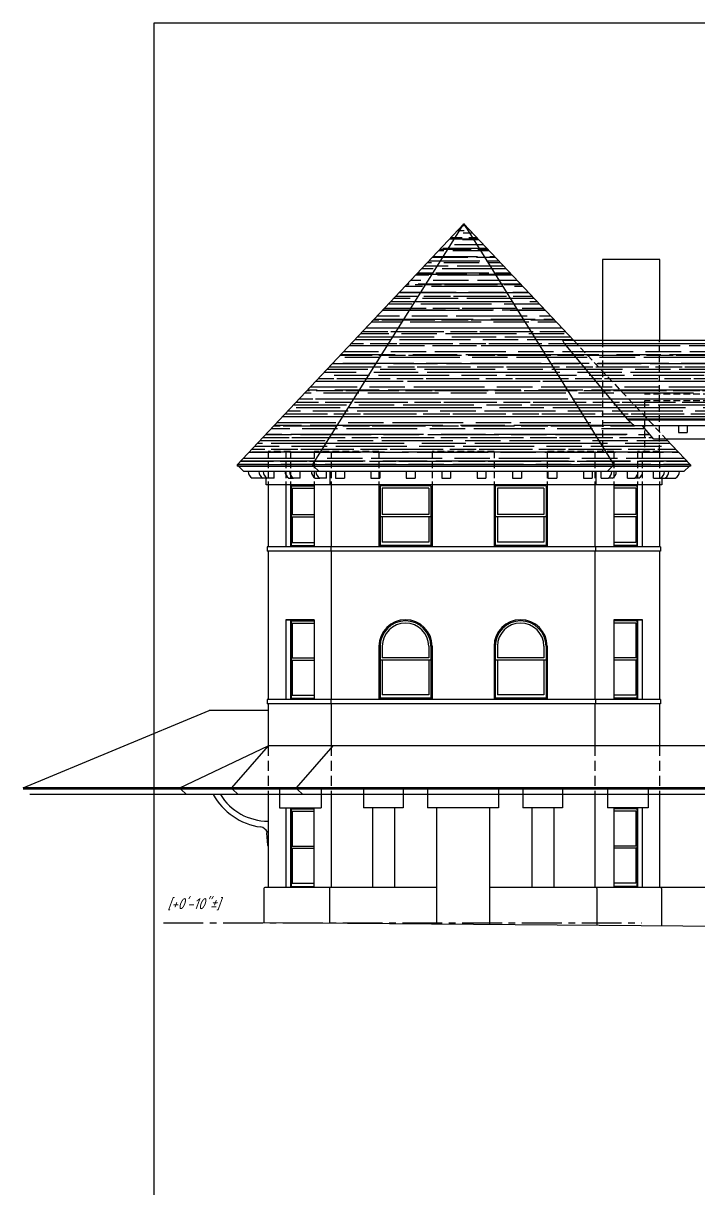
# Model space of a CAD drawing. Extents: x -19386 to -11860, y 6921 to 9650.
# Drawn here: x -15242 to -14632, y 8195 to 9249 of the extents above; entities that cross this region are included whole.
import ezdxf

# ---------------------------------------------------------------- set-up
doc = ezdxf.new("R2010")
doc.units = 0
doc.header["$LTSCALE"] = 96
doc.header["$MEASUREMENT"] = 0
doc.linetypes.add('CENTER2', pattern=[1.125, 0.75, -0.125, 0.125, -0.125])
doc.linetypes.add('HIDDEN2', pattern=[0.1875, 0.125, -0.0625])
doc.layers.add('A-ANNO-NPLT', color=6, linetype='CONTINUOUS', plot=False)
doc.layers.add('A-DEMO', color=252, linetype='HIDDEN2', plot=False)
for name, color, linetype in [('A-ANNO-TTLB', 1, 'CONTINUOUS'), ('A-BLDG-ELEV', 1, 'CONTINUOUS'), ('A-EXST-CNST-HIDN', 252, 'HIDDEN2'), ('A-FLOR-ELEV', 3, 'CENTER2'), ('A-FLOR-IDEN', 1, 'CONTINUOUS'), ('A-ROOF-PATT', 253, 'CONTINUOUS'), ('A-WALL-HATCH', 252, 'CONTINUOUS'), ('SITE-GRAD', 4, 'CONTINUOUS')]:
    doc.layers.add(name, color=color, linetype=linetype)
doc.styles.add('NOTES', font='architxt.shx', dxfattribs={"height": 9})
pattern_1 = [(0, (-21421.093, 14573.471), (17.6, 8), [120, -16, 40, -8]), (0, (-21410.453, 14577.471), (-8, 10.64), [24, -2.64, 48, -6]), (0, (-21417.093, 14580.271), (41.6, 5.36), [64, -11.2, 32, -8])]

msp = doc.modelspace()

# ---------------------------------------------------------------- hatches: boundary and pattern name
at = {"layer": 'A-ROOF-PATT'}
h = msp.add_hatch(dxfattribs=at)
h.set_pattern_fill('AR-RROOF', color=252, scale=8, style=0)
h.set_pattern_definition(pattern_1)
h.paths.add_polyline_path([(-14843.8, 9067.7), (-15048.6, 8849.7), (-14980.6, 8849.7)])
h.paths.add_polyline_path([(-14682.3, 8885), (-14689.5, 8885), (-14695.3, 8890), (-14696.1, 8891), (-14752.9, 8959), (-14754.3, 8962), (-14744.4, 8962), (-14843.8, 9067.7), (-14708.3, 8849.7), (-14639, 8849.7), (-14660.8, 8873), (-14672.2, 8873)])
h = msp.add_hatch(dxfattribs=at)
h.set_pattern_fill('AR-RROOF', color=256, scale=8, style=0)
h.set_pattern_definition(pattern_1)
h.paths.add_polyline_path([(-14843.8, 9067.7), (-14980.6, 8849.7), (-14708.3, 8849.7)])
h = msp.add_hatch(dxfattribs=at)
h.set_pattern_fill('AR-RROOF', color=252, scale=8, style=0)
h.set_pattern_definition(pattern_1)
h.paths.add_polyline_path([(-13989.4, 8959), (-14752.9, 8959), (-14696.1, 8891), (-14017.4, 8891), (-13989.4, 8915.6)])
h.paths.add_polyline_path([(-13939.5, 8959), (-13967.4, 8959), (-13967.4, 8934.9)])

# ---------------------------------------------------------------- linework, layer by layer
at = {"layer": 'A-ANNO-NPLT'}
for p, q in [((-14979.2, 8709.7), (-15004.7, 8709.7)), ((-15004.7, 8709.7), (-15004.7, 8637.7)), ((-14979.2, 8709.7), (-14979.2, 8637.7)), ((-14682.7, 8709.7), (-14708.2, 8709.7)), ((-14708.2, 8709.7), (-14708.2, 8637.7)), ((-14682.7, 8709.7), (-14682.7, 8637.7)), ((-14682.7, 8709.7), (-14681.9, 8709.7)), ((-14920.5, 8685.7), (-14920.5, 8637.7)), ((-14872.5, 8685.7), (-14872.5, 8637.7)), ((-14816.5, 8685.7), (-14816.5, 8637.7)), ((-14768.5, 8685.7), (-14768.5, 8637.7))]:
    msp.add_line(p, q, dxfattribs=at)
for centre in [(-14896.5, 8685.7), (-14792.5, 8685.7)]:
    msp.add_arc(centre, 24, 0, 180, dxfattribs=at)
at = {"layer": 'A-ANNO-TTLB', "color": 5}
for p, q in [((-11860, 9248.9), (-15124, 9248.9)), ((-15124, 9248.9), (-15124, 7076.9))]:
    msp.add_line(p, q, dxfattribs=at)
at = {"layer": 'A-BLDG-ELEV'}
for p, q in [((-15048.6, 8849.7), (-14843.8, 9067.7)), ((-14980.6, 8849.7), (-14843.8, 9067.7)), ((-14843.8, 9067.7), (-14744.4, 8962)), ((-14843.8, 9067.7), (-14708.3, 8849.7)), ((-14744.4, 8962), (-14843.8, 9067.7)), ((-14718.6, 9035.4), (-14718.6, 8962)), ((-14666.6, 9035.4), (-14718.6, 9035.4)), ((-14667, 9035.4), (-14667, 8962)), ((-14752.9, 8959), (-14754.3, 8962)), ((-14718.6, 8962), (-14754.3, 8962)), ((-14752.9, 8959), (-14696.1, 8891)), ((-13989.4, 8962), (-14667, 8962)), ((-14017.4, 8891), (-14696.1, 8891)), ((-14696.1, 8891), (-14695.3, 8890)), ((-14695.3, 8890), (-14689.5, 8885)), ((-14011.4, 8885), (-14689.5, 8885)), ((-14672.2, 8873), (-14682.3, 8885)), ((-14649.9, 8885), (-14649.9, 8879)), ((-14641.9, 8885), (-14641.9, 8879)), ((-13991.4, 8873), (-14672.2, 8873)), ((-14660.8, 8873), (-14639, 8849.7)), ((-14649.9, 8879), (-14641.9, 8879)), ((-14639, 8849.7), (-15048.6, 8849.7)), ((-15048.6, 8849.7), (-15048.6, 8848.7)), ((-15047.6, 8848.7), (-15048.6, 8848.7)), ((-15047.6, 8848.7), (-15042.6, 8843.7)), ((-14980.6, 8849.7), (-14980.6, 8848.7)), ((-14979.6, 8848.7), (-14980.6, 8848.7)), ((-14979.6, 8848.7), (-14974.6, 8843.7)), ((-14709.3, 8848.7), (-14714.3, 8843.7)), ((-14708.3, 8848.7), (-14709.3, 8848.7)), ((-14708.3, 8849.7), (-14708.3, 8848.7)), ((-14640, 8848.7), (-14645, 8843.7)), ((-14639, 8848.7), (-14640, 8848.7)), ((-14639, 8849.7), (-14639, 8848.7)), ((-14645, 8843.7), (-15042.6, 8843.7)), ((-15015.3, 8837.7), (-15015.3, 8843.7)), ((-14991.6, 8837.7), (-14991.6, 8843.7)), ((-14967.8, 8837.7), (-14967.8, 8843.7)), ((-14964.6, 8831.7), (-14964.6, 8843.7)), ((-14959.8, 8843.7), (-14959.8, 8837.7)), ((-14951.8, 8843.7), (-14951.8, 8837.7)), ((-14927.8, 8843.7), (-14927.8, 8837.7)), ((-14919.8, 8843.7), (-14919.8, 8837.7)), ((-14895.8, 8843.7), (-14895.8, 8837.7)), ((-14887.8, 8843.7), (-14887.8, 8837.7)), ((-14863.8, 8843.7), (-14863.8, 8837.7)), ((-14855.8, 8843.7), (-14855.8, 8837.7)), ((-14831.8, 8843.7), (-14831.8, 8837.7)), ((-14823.8, 8843.7), (-14823.8, 8837.7)), ((-14799.8, 8843.7), (-14799.8, 8837.7)), ((-14791.8, 8843.7), (-14791.8, 8837.7)), ((-14767.8, 8843.7), (-14767.8, 8837.7)), ((-14759.8, 8843.7), (-14759.8, 8837.7)), ((-14735.8, 8843.7), (-14735.8, 8837.7)), ((-14727.8, 8843.7), (-14727.8, 8837.7)), ((-14724.3, 8831.7), (-14724.3, 8843.7)), ((-14719.8, 8837.7), (-14719.8, 8843.7)), ((-14696, 8837.7), (-14696, 8843.7)), ((-14672.3, 8837.7), (-14672.3, 8843.7)), ((-15021.6, 8837.7), (-15035.2, 8837.7)), ((-15022.6, 8831.7), (-15022.6, 8837.7)), ((-14665, 8831.7), (-15022.6, 8831.7)), ((-15015.3, 8837.7), (-15021.6, 8837.7)), ((-15020.6, 8831.7), (-15020.6, 8775.7)), ((-15004.7, 8831.7), (-15004.7, 8775.7)), ((-15004.7, 8831.7), (-15004.7, 8775.7)), ((-15004.7, 8831.7), (-15004.7, 8775.7)), ((-15004.7, 8831.7), (-15004.7, 8775.7)), ((-15004.7, 8831.7), (-15004.7, 8775.7)), ((-15000.5, 8831.7), (-15000.5, 8775.7)), ((-14999.9, 8830.7), (-14999.9, 8776.7)), ((-14999.9, 8830.7), (-14979.2, 8830.7)), ((-14998.9, 8828.7), (-14979.2, 8828.7)), ((-14998.9, 8828.7), (-14998.9, 8804.8)), ((-14991.6, 8837.7), (-14997.9, 8837.7)), ((-14979.2, 8831.7), (-14979.2, 8775.7)), ((-14979.2, 8831.7), (-14979.2, 8775.7)), ((-14979.2, 8831.7), (-14979.2, 8775.7)), ((-14979.2, 8831.7), (-14979.2, 8775.7)), ((-14979.2, 8831.7), (-14979.2, 8775.7)), ((-14967.8, 8837.7), (-14974.1, 8837.7)), ((-14963.6, 8831.7), (-14963.6, 8775.7)), ((-14959.8, 8837.7), (-14951.8, 8837.7)), ((-14927.8, 8837.7), (-14919.8, 8837.7)), ((-14920.5, 8831.7), (-14920.5, 8775.7)), ((-14920.5, 8831.7), (-14920.5, 8775.7)), ((-14920.5, 8831.7), (-14920.5, 8775.7)), ((-14873.5, 8830.7), (-14919.5, 8830.7)), ((-14919.5, 8830.7), (-14919.5, 8776.8)), ((-14875.5, 8828.7), (-14917.5, 8828.7)), ((-14917.5, 8828.7), (-14917.5, 8804.8)), ((-14895.8, 8837.7), (-14887.8, 8837.7)), ((-14875.5, 8828.7), (-14875.5, 8804.8)), ((-14873.5, 8830.7), (-14873.5, 8776.8)), ((-14872.5, 8831.7), (-14872.5, 8775.7)), ((-14863.8, 8837.7), (-14855.8, 8837.7)), ((-14831.8, 8837.7), (-14823.8, 8837.7)), ((-14816.5, 8831.7), (-14816.5, 8775.7)), ((-14816.5, 8831.7), (-14816.5, 8775.7)), ((-14769.5, 8830.7), (-14815.5, 8830.7)), ((-14815.5, 8830.7), (-14815.5, 8776.8)), ((-14771.5, 8828.7), (-14813.5, 8828.7)), ((-14813.5, 8828.7), (-14813.5, 8804.8)), ((-14799.8, 8837.7), (-14791.8, 8837.7)), ((-14771.5, 8828.7), (-14771.5, 8804.8)), ((-14769.5, 8830.7), (-14769.5, 8776.8)), ((-14768.5, 8831.7), (-14768.5, 8775.7)), ((-14767.8, 8837.7), (-14759.8, 8837.7)), ((-14735.8, 8837.7), (-14727.8, 8837.7)), ((-14725.3, 8831.7), (-14725.3, 8775.7)), ((-14719.8, 8837.7), (-14713.5, 8837.7)), ((-14708.2, 8831.7), (-14708.2, 8775.7)), ((-14708.2, 8831.7), (-14708.2, 8775.7)), ((-14708.2, 8831.7), (-14708.2, 8775.7)), ((-14687.5, 8830.7), (-14708.2, 8830.7)), ((-14688.5, 8828.7), (-14708.2, 8828.7)), ((-14696, 8837.7), (-14689.7, 8837.7)), ((-14688.5, 8828.7), (-14688.5, 8804.8)), ((-14687.5, 8830.7), (-14687.5, 8776.7)), ((-14687, 8775.7), (-14687, 8831.7)), ((-14682.7, 8831.7), (-14682.7, 8775.7)), ((-14682.7, 8831.7), (-14682.7, 8775.7)), ((-14682.7, 8831.7), (-14682.7, 8775.7)), ((-14682.7, 8831.7), (-14682.7, 8775.7)), ((-14672.3, 8837.7), (-14666, 8837.7)), ((-14667, 8831.7), (-14667, 8775.7)), ((-14666, 8837.7), (-14652.4, 8837.7)), ((-14665, 8837.7), (-14665, 8831.7)), ((-14999.9, 8802.8), (-14979.2, 8802.8)), ((-14998.9, 8804.8), (-14979.2, 8804.8)), ((-14998.9, 8802.8), (-14998.9, 8779.7)), ((-14873.5, 8802.8), (-14919.5, 8802.8)), ((-14875.5, 8804.8), (-14917.5, 8804.8)), ((-14917.5, 8802.8), (-14917.5, 8779.8)), ((-14875.5, 8802.8), (-14875.5, 8779.8)), ((-14769.5, 8802.8), (-14815.5, 8802.8)), ((-14771.5, 8804.8), (-14813.5, 8804.8)), ((-14813.5, 8802.8), (-14813.5, 8779.8)), ((-14771.5, 8802.8), (-14771.5, 8779.8)), ((-14688.5, 8804.8), (-14708.2, 8804.8)), ((-14687.5, 8802.8), (-14708.2, 8802.8)), ((-14688.5, 8802.8), (-14688.5, 8779.7)), ((-14666, 8775.7), (-15021.6, 8775.7)), ((-15021.6, 8775.7), (-15021.6, 8771.7)), ((-15000.5, 8776.7), (-14979.2, 8776.7)), ((-14998.9, 8779.7), (-14979.2, 8779.7)), ((-14964.1, 8775.7), (-14964.1, 8771.7)), ((-14872.5, 8776.8), (-14920.5, 8776.8)), ((-14875.5, 8779.8), (-14917.5, 8779.8)), ((-14768.5, 8776.8), (-14816.5, 8776.8)), ((-14771.5, 8779.8), (-14813.5, 8779.8)), ((-14724.8, 8775.7), (-14724.8, 8771.7)), ((-14688.5, 8779.7), (-14708.2, 8779.7)), ((-14687, 8776.7), (-14708.2, 8776.7)), ((-14666, 8775.7), (-14666, 8771.7)), ((-14666, 8771.7), (-15021.6, 8771.7)), ((-15020.6, 8771.7), (-15020.6, 8637.7)), ((-14963.6, 8771.7), (-14963.6, 8637.7)), ((-14725.3, 8771.7), (-14725.3, 8637.7)), ((-14667, 8771.7), (-14667, 8637.7)), ((-15004.7, 8709.7), (-14979.2, 8709.7)), ((-15004.7, 8709.7), (-15004.7, 8637.7)), ((-14979.2, 8709.7), (-15004.7, 8709.7)), ((-15004.7, 8709.7), (-15004.7, 8637.7)), ((-15004.7, 8709.7), (-14979.2, 8709.7)), ((-15004.7, 8709.7), (-15004.7, 8637.7)), ((-15000.5, 8709.7), (-15000.5, 8637.7)), ((-14999.9, 8708.7), (-14999.9, 8638.7)), ((-14999.9, 8708.7), (-14979.2, 8708.7)), ((-14998.9, 8706.7), (-14979.2, 8706.7)), ((-14998.9, 8706.7), (-14998.9, 8675.2)), ((-14979.2, 8709.7), (-14979.2, 8637.7)), ((-14979.2, 8709.7), (-14979.2, 8637.7)), ((-14979.2, 8709.7), (-14979.2, 8637.7)), ((-14708.2, 8709.7), (-14682.7, 8709.7)), ((-14708.2, 8709.7), (-14708.2, 8637.7)), ((-14682.7, 8709.7), (-14708.2, 8709.7)), ((-14708.2, 8709.7), (-14708.2, 8637.7)), ((-14687.5, 8708.7), (-14708.2, 8708.7)), ((-14688.5, 8706.7), (-14708.2, 8706.7)), ((-14688.5, 8706.7), (-14688.5, 8675.2)), ((-14687.5, 8708.7), (-14687.5, 8638.7)), ((-14687, 8709.7), (-14687, 8637.7)), ((-14682.7, 8709.7), (-14682.7, 8637.7)), ((-14682.7, 8709.7), (-14682.7, 8637.7)), ((-14920.5, 8685.7), (-14920.5, 8637.7)), ((-14920.5, 8685.7), (-14920.5, 8637.7)), ((-14919.5, 8685.7), (-14919.5, 8638.8)), ((-14917.5, 8685.7), (-14917.5, 8675.3)), ((-14875.5, 8685.7), (-14875.5, 8675.3)), ((-14873.5, 8685.7), (-14873.5, 8638.8)), ((-14872.5, 8685.7), (-14872.5, 8637.7)), ((-14872.5, 8685.7), (-14872.5, 8637.7)), ((-14816.5, 8685.7), (-14816.5, 8637.7)), ((-14816.5, 8685.7), (-14816.5, 8637.7)), ((-14815.5, 8685.7), (-14815.5, 8638.8)), ((-14813.5, 8685.7), (-14813.5, 8675.3)), ((-14771.5, 8685.7), (-14771.5, 8675.3)), ((-14769.5, 8685.7), (-14769.5, 8638.8)), ((-14768.5, 8685.7), (-14768.5, 8637.7)), ((-14768.5, 8685.7), (-14768.5, 8637.7)), ((-14999.9, 8673.2), (-14979.2, 8673.2)), ((-14998.9, 8675.2), (-14979.2, 8675.2)), ((-14998.9, 8673.2), (-14998.9, 8641.7)), ((-14873.5, 8673.3), (-14919.5, 8673.3)), ((-14875.5, 8675.3), (-14917.5, 8675.3)), ((-14917.5, 8673.3), (-14917.5, 8641.8)), ((-14875.5, 8673.3), (-14875.5, 8641.8)), ((-14872.5, 8677.7), (-14872.5, 8637.7)), ((-14769.5, 8673.3), (-14815.5, 8673.3)), ((-14771.5, 8675.3), (-14813.5, 8675.3)), ((-14813.5, 8673.3), (-14813.5, 8641.8)), ((-14771.5, 8673.3), (-14771.5, 8641.8)), ((-14768.5, 8677.7), (-14768.5, 8637.7)), ((-14688.5, 8675.2), (-14708.2, 8675.2)), ((-14687.5, 8673.2), (-14708.2, 8673.2)), ((-14688.5, 8673.2), (-14688.5, 8641.7)), ((-15000.5, 8638.7), (-14979.2, 8638.7)), ((-14998.9, 8641.7), (-14979.2, 8641.7)), ((-14872.5, 8638.8), (-14920.5, 8638.8)), ((-14875.5, 8641.8), (-14917.5, 8641.8)), ((-14768.5, 8638.8), (-14816.5, 8638.8)), ((-14771.5, 8641.8), (-14813.5, 8641.8)), ((-14688.5, 8641.7), (-14708.2, 8641.7)), ((-14687, 8638.7), (-14708.2, 8638.7)), ((-14666, 8637.7), (-15021.6, 8637.7)), ((-15021.6, 8637.7), (-15021.6, 8633.7)), ((-14666, 8633.7), (-15021.6, 8633.7)), ((-15020.6, 8633.7), (-15020.6, 8627.7)), ((-14964.1, 8637.7), (-14964.1, 8633.7)), ((-14963.6, 8633.7), (-14963.6, 8595.7)), ((-14725.3, 8633.7), (-14725.3, 8595.7)), ((-14724.8, 8637.7), (-14724.8, 8633.7)), ((-14667, 8633.7), (-14667, 8595.7)), ((-14666, 8637.7), (-14666, 8633.7)), ((-15020.6, 8595.7), (-15053.8, 8557.7)), ((-13989.4, 8595.7), (-15020.6, 8595.7)), ((-14962.3, 8595.7), (-14995.4, 8557.7)), ((-13989.4, 8557.7), (-15100.6, 8557.7)), ((-13989.4, 8556.7), (-15099.6, 8556.7)), ((-15053.8, 8556.7), (-15053.8, 8557.7)), ((-15052.8, 8556.7), (-15047.8, 8551.7)), ((-14995.4, 8556.7), (-14995.4, 8557.7)), ((-14994.4, 8556.7), (-14989.4, 8551.7)), ((-15070.2, 8551.7), (-15094.6, 8551.7)), ((-15020.6, 8551.7), (-15063.8, 8551.7)), ((-15020.6, 8551.7), (-15020.6, 8527.7)), ((-14963.6, 8551.7), (-14963.6, 8467.7)), ((-14725.3, 8551.7), (-14725.3, 8467.7)), ((-14667, 8551.7), (-14667, 8467.7)), ((-15004.7, 8539.7), (-14979.3, 8539.7)), ((-15004.7, 8539.7), (-15004.7, 8467.7)), ((-15003.9, 8539.7), (-14978.5, 8539.7)), ((-15000.5, 8539.7), (-15000.5, 8467.7)), ((-14999.9, 8538.7), (-14999.9, 8468.7)), ((-14999.9, 8538.7), (-14979.3, 8538.7)), ((-14999, 8536.7), (-14979.3, 8536.7)), ((-14999, 8536.7), (-14999, 8505.2)), ((-14979.3, 8539.7), (-14979.3, 8467.7)), ((-14906.5, 8539.7), (-14926.5, 8539.7)), ((-14926.5, 8539.7), (-14926.5, 8467.7)), ((-14926.5, 8539.7), (-14926.5, 8467.7)), ((-14906.5, 8539.7), (-14906.5, 8467.7)), ((-14906.5, 8539.7), (-14906.5, 8467.7)), ((-14820.5, 8539.7), (-14868.5, 8539.7)), ((-14868.5, 8539.7), (-14868.5, 8448.5)), ((-14820.5, 8539.7), (-14820.5, 8448.5)), ((-14762.5, 8539.7), (-14782.5, 8539.7)), ((-14782.5, 8539.7), (-14782.5, 8467.7)), ((-14782.5, 8539.7), (-14782.5, 8467.7)), ((-14762.5, 8539.7), (-14762.5, 8467.7)), ((-14762.5, 8539.7), (-14762.5, 8467.7)), ((-14682.7, 8539.7), (-14708.2, 8539.7)), ((-14708.2, 8539.7), (-14708.2, 8467.7)), ((-14687.5, 8538.7), (-14708.2, 8538.7)), ((-14688.5, 8536.7), (-14708.2, 8536.7)), ((-14688.5, 8536.7), (-14688.5, 8505.2)), ((-14687.5, 8538.7), (-14687.5, 8468.7)), ((-14687, 8539.7), (-14687, 8467.7)), ((-14682.7, 8539.7), (-14682.7, 8467.7)), ((-15020.6, 8505.7), (-15020.6, 8467.7)), ((-14999.9, 8503.2), (-14979.3, 8503.2)), ((-14999, 8505.2), (-14979.3, 8505.2)), ((-14999, 8503.2), (-14999, 8471.7)), ((-14688.5, 8505.2), (-14708.2, 8505.2)), ((-14687.5, 8503.2), (-14708.2, 8503.2)), ((-14688.5, 8503.2), (-14688.5, 8471.7)), ((-14999, 8471.7), (-14979.3, 8471.7)), ((-14688.5, 8471.7), (-14708.2, 8471.7)), ((-15024.6, 8466.7), (-15024.6, 8435.7)), ((-14964.3, 8467.7), (-15023.6, 8467.7)), ((-15000.5, 8468.7), (-14979.3, 8468.7)), ((-14965.3, 8466.7), (-14965.3, 8435.2)), ((-14868.5, 8467.7), (-14964.3, 8467.7)), ((-14868.5, 8467.7), (-14868.5, 8434.5)), ((-14724.6, 8467.7), (-14820.5, 8467.7)), ((-14820.5, 8467.7), (-14820.5, 8434.1)), ((-14666.3, 8467.7), (-14724.6, 8467.7)), ((-14723.6, 8466.7), (-14723.6, 8433.4)), ((-14687, 8468.7), (-14708.2, 8468.7)), ((-14562, 8467.7), (-14666.3, 8467.7)), ((-14665.3, 8466.7), (-14665.3, 8432.9))]:
    msp.add_line(p, q, dxfattribs=at)
at = {"layer": 'A-BLDG-ELEV', "color": 254}
for p, q in [((-13989.4, 8959), (-14752.9, 8959)), ((-15010.4, 8557.7), (-14973.6, 8557.7)), ((-15010.4, 8557.7), (-15010.4, 8539.7)), ((-15009.6, 8557.7), (-14972.8, 8557.7)), ((-14972.8, 8557.7), (-14972.8, 8539.7)), ((-14898.5, 8557.7), (-14934.5, 8557.7)), ((-14934.5, 8557.7), (-14934.5, 8539.7)), ((-14898.5, 8557.7), (-14898.5, 8539.7)), ((-14812.5, 8557.7), (-14876.5, 8557.7)), ((-14876.5, 8557.7), (-14876.5, 8539.7)), ((-14812.5, 8557.7), (-14812.5, 8539.7)), ((-14754.5, 8557.7), (-14790.5, 8557.7)), ((-14790.5, 8557.7), (-14790.5, 8539.7)), ((-14754.5, 8557.7), (-14754.5, 8539.7)), ((-14677.1, 8557.7), (-14713.9, 8557.7)), ((-14713.9, 8557.7), (-14713.9, 8539.7)), ((-14677.1, 8557.7), (-14677.1, 8539.7)), ((-15010.4, 8539.7), (-15004.7, 8539.7)), ((-15009.6, 8539.7), (-15003.9, 8539.7)), ((-14979.3, 8539.7), (-14973.6, 8539.7)), ((-14978.5, 8539.7), (-14972.8, 8539.7)), ((-14926.5, 8539.7), (-14934.5, 8539.7)), ((-14898.5, 8539.7), (-14906.5, 8539.7)), ((-14868.5, 8539.7), (-14876.5, 8539.7)), ((-14812.5, 8539.7), (-14820.5, 8539.7)), ((-14782.5, 8539.7), (-14790.5, 8539.7)), ((-14754.5, 8539.7), (-14762.5, 8539.7)), ((-14708.2, 8539.7), (-14713.9, 8539.7)), ((-14677.1, 8539.7), (-14682.7, 8539.7)), ((-15022.3, 8516.7), (-15021.3, 8505.9)), ((-15020.6, 8517.7), (-15021.3, 8517.7)), ((-15020.6, 8505.7), (-15021.1, 8505.7))]:
    msp.add_line(p, q, dxfattribs=at)
at = {"layer": 'A-BLDG-ELEV', "color": 2}
for p, q in [((-14667, 8962), (-14718.6, 8962)), ((-15020.6, 8627.7), (-15020.6, 8595.7)), ((-15100.6, 8557.7), (-15020.6, 8595.7)), ((-15100.6, 8556.7), (-15100.6, 8557.7)), ((-15099.6, 8556.7), (-15100.6, 8556.7)), ((-15099.6, 8556.7), (-15094.6, 8551.7)), ((-15063.8, 8551.7), (-15070.2, 8551.7)), ((-13989.4, 8551.7), (-15020.6, 8551.7)), ((-15020.6, 8527.7), (-15020.6, 8505.7))]:
    msp.add_line(p, q, dxfattribs=at)
at = {"layer": 'A-BLDG-ELEV', "color": 253}
for p, q in [((-14017.4, 8890), (-14695.3, 8890)), ((-15001.9, 8837.7), (-14997.9, 8837.7)), ((-14978.1, 8837.7), (-14974.1, 8837.7)), ((-14709.5, 8837.7), (-14713.5, 8837.7)), ((-14685.7, 8837.7), (-14689.7, 8837.7)), ((-15242, 8557.7), (-15074, 8627.7)), ((-15020.6, 8627.7), (-15074, 8627.7)), ((-15100.6, 8557.7), (-15242, 8557.7)), ((-15100.6, 8556.7), (-15242, 8556.7)), ((-15094.6, 8551.7), (-15236, 8551.7))]:
    msp.add_line(p, q, dxfattribs=at)
at = {"layer": 'A-BLDG-ELEV'}
for centre, radius, start, end in [((-15032.4, 8843.4), 6.27, 176.4851, 243.5149), ((-15018.8, 8843.4), 6.27, 176.4851, 243.5149), ((-14995.1, 8843.4), 6.27, 176.4851, 243.5149), ((-14971.3, 8843.4), 6.27, 176.4851, 243.5149), ((-14716.3, 8843.4), 6.27, 296.4851, 3.5149), ((-14692.5, 8843.4), 6.27, 296.4851, 3.5149), ((-14668.8, 8843.4), 6.27, 296.4851, 3.5149), ((-14655.2, 8843.4), 6.27, 296.4851, 3.5149), ((-14896.5, 8685.7), 24, 0, 180), ((-14896.5, 8685.7), 23, 0, 180), ((-14896.5, 8685.7), 21, 360, 180), ((-14792.5, 8685.7), 24, 0, 180), ((-14792.5, 8685.7), 23, 0, 180), ((-14792.5, 8685.7), 21, 360, 180), ((-15023.6, 8466.7), 1, 90, 180), ((-14964.3, 8466.7), 1, 90, 180), ((-14724.6, 8466.7), 1, 0, 90), ((-14666.3, 8466.7), 1, 0, 90)]:
    msp.add_arc(centre, radius, start, end, dxfattribs=at)
at = {"layer": 'A-BLDG-ELEV', "color": 253}
for centre, start, end in [((-15022.8, 8843.4), 176.4851, 243.5149), ((-14999.1, 8843.4), 176.4851, 243.5149), ((-14975.3, 8843.4), 176.4851, 243.5149), ((-14712.3, 8843.4), 296.4851, 3.5149), ((-14688.5, 8843.4), 296.4851, 3.5149), ((-14664.8, 8843.4), 296.4851, 3.5149)]:
    msp.add_arc(centre, 6.27, start, end, dxfattribs=at)
at = {"layer": 'A-BLDG-ELEV', "color": 254}
for centre, radius, start, end in [((-15019.4, 8580), 58.2, 209.0507, 261.8489), ((-15020.8, 8578.2), 50.5, 211.5988, 270.2108), ((-15028.7, 8514.3), 8.17, 24.7493, 82.2105), ((-15021.3, 8516.7), 1, 90, 180), ((-15021.1, 8506), 0.25, 185.1944, 270)]:
    msp.add_arc(centre, radius, start, end, dxfattribs=at)
at = {"layer": 'A-DEMO', "ltscale": 0.5}
msp.add_line((-13991.4, 8913.7), (-14680.6, 8913.7), dxfattribs=at)
at = {"layer": 'A-EXST-CNST-HIDN', "linetype": 'HIDDEN2', "ltscale": 0.5}
for p, q in [((-14744.4, 8962), (-14660.8, 8873)), ((-14718.6, 8962), (-14718.6, 8861.7)), ((-14667, 8861.7), (-14667, 8962)), ((-13991.4, 8907.7), (-14680.6, 8907.7)), ((-14680.6, 8907.7), (-14680.6, 8861.7)), ((-15000.5, 8861.7), (-15020.6, 8861.7)), ((-15020.6, 8861.7), (-15020.6, 8831.7)), ((-15004.7, 8861.7), (-15004.7, 8831.7)), ((-15000.5, 8861.7), (-15000.5, 8831.7)), ((-14979.2, 8861.7), (-14979.2, 8831.7)), ((-14920.5, 8861.7), (-14979.2, 8861.7)), ((-14963.6, 8861.7), (-14963.6, 8831.7)), ((-14920.5, 8861.7), (-14920.5, 8831.7)), ((-14816.5, 8861.7), (-14872.5, 8861.7)), ((-14872.5, 8861.7), (-14872.5, 8831.7)), ((-14816.5, 8861.7), (-14816.5, 8831.7)), ((-14708.2, 8861.7), (-14768.5, 8861.7)), ((-14768.5, 8861.7), (-14768.5, 8831.7)), ((-14725.3, 8861.7), (-14725.3, 8831.7)), ((-14708.2, 8861.7), (-14708.2, 8831.7)), ((-14667, 8861.7), (-14687, 8861.7)), ((-14687, 8861.7), (-14687, 8831.7)), ((-14682.7, 8861.7), (-14682.7, 8831.7)), ((-14667, 8861.7), (-14667, 8831.7))]:
    msp.add_line(p, q, dxfattribs=at)
at = {"layer": 'A-EXST-CNST-HIDN', "ltscale": 0.75}
for p, q in [((-15020.6, 8595.7), (-15020.6, 8551.7)), ((-14963.6, 8595.7), (-14963.6, 8551.7)), ((-14725.3, 8595.7), (-14725.3, 8551.7)), ((-14667, 8595.7), (-14667, 8551.7))]:
    msp.add_line(p, q, dxfattribs=at)
at = {"layer": 'A-FLOR-ELEV', "ltscale": 0.5}
msp.add_line((-15115.3, 8435.7), (-14683, 8435.7), dxfattribs=at)
at = {"layer": 'A-WALL-HATCH'}
msp.add_line((-15047.6, 8848.7), (-14640, 8848.7), dxfattribs=at)
at = {"layer": 'SITE-GRAD'}
msp.add_line((-13993.4, 8427.7), (-15024.6, 8435.7), dxfattribs=at)

# ---------------------------------------------------------------- texts
at = {"layer": 'A-FLOR-IDEN', "color": 2, "insert": (-15111.7, 8452.6), "char_height": 10, "width": 158.057, "attachment_point": 4, "style": 'NOTES'}
msp.add_mtext('{\\Q20;[+0\'-10"%%P]}', dxfattribs=at)

doc.saveas('drawing.dxf')
